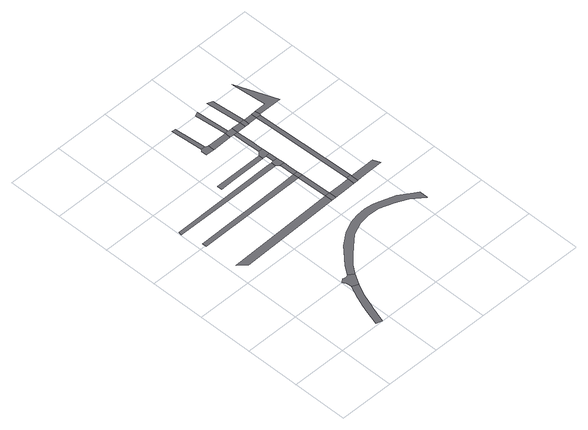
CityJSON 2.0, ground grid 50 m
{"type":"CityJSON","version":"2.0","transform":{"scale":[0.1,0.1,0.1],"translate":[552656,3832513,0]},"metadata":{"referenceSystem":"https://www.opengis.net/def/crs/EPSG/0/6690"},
"CityObjects":{
"road1":{"type":"Road","attributes":{"RoadStructureAttribute.sectionType":"1"},"geometry":[{"type":"MultiSurface","lod":"1","boundaries":[[[0,1,2,3,4,5,6,7,8,9,10,11]]]}]},
"road2":{"type":"Road","geometry":[{"type":"MultiSurface","lod":"1","boundaries":[[[12,13,14,15,16,17,18,19,0,11,20]]]}]},
"road3":{"type":"Road","attributes":{"RoadStructureAttribute.sectionType":"1"},"geometry":[{"type":"MultiSurface","lod":"1","boundaries":[[[21,22,23,24,25,26]]]}]},
"road4":{"type":"Road","attributes":{"RoadStructureAttribute.sectionType":"1"},"geometry":[{"type":"MultiSurface","lod":"1","boundaries":[[[27,28,29,30,31,32,33,34,35,36]]]}]},
"road5":{"type":"Road","attributes":{"RoadStructureAttribute.sectionType":"1"},"geometry":[{"type":"MultiSurface","lod":"1","boundaries":[[[37,38,39,40,41,42,43,44,45]]]}]},
"road6":{"type":"Road","attributes":{"RoadStructureAttribute.sectionType":"1"},"geometry":[{"type":"MultiSurface","lod":"1","boundaries":[[[46,47,48,49,50,51,52,53,54,55,56,57,58,59,60,61,62,63,64,65,66,67,68,69,12,20]]]}]},
"road7":{"type":"Road","attributes":{"RoadStructureAttribute.sectionType":"1"},"geometry":[{"type":"MultiSurface","lod":"1","boundaries":[[[70,71,72,73,74,75,76]]]}]},
"road8":{"type":"Road","geometry":[{"type":"MultiSurface","lod":"1","boundaries":[[[77,78,79,80,81,82]]]}]},
"road9":{"type":"Road","geometry":[{"type":"MultiSurface","lod":"1","boundaries":[[[21,26,83,84]]]}]},
"road10":{"type":"Road","attributes":{"RoadStructureAttribute.sectionType":"1"},"geometry":[{"type":"MultiSurface","lod":"1","boundaries":[[[85,86,77,82]]]}]},
"road11":{"type":"Road","attributes":{"RoadStructureAttribute.sectionType":"1"},"geometry":[{"type":"MultiSurface","lod":"1","boundaries":[[[87,36,21,84]]]}]},
"road12":{"type":"Road","geometry":[{"type":"MultiSurface","lod":"1","boundaries":[[[88,27,36,87]]]}]},
"road13":{"type":"Road","attributes":{"RoadStructureAttribute.sectionType":"1"},"geometry":[{"type":"MultiSurface","lod":"1","boundaries":[[[89,90,91,27,88,92,93]]]}]},
"road14":{"type":"Road","attributes":{"RoadStructureAttribute.sectionType":"1"},"geometry":[{"type":"MultiSurface","lod":"1","boundaries":[[[94,95,81,80,96,97]]]}]},
"road15":{"type":"Road","attributes":{"RoadStructureAttribute.sectionType":"1"},"geometry":[{"type":"MultiSurface","lod":"1","boundaries":[[[98,99,84,83,100,101]]]}]},
"road16":{"type":"Road","geometry":[{"type":"MultiSurface","lod":"1","boundaries":[[[102,103,104,37,45,89,93]]]}]},
"road17":{"type":"Road","attributes":{"RoadStructureAttribute.sectionType":"1"},"geometry":[{"type":"MultiSurface","lod":"1","boundaries":[[[105,106,107,108,104,103]]]}]},
"road18":{"type":"Road","geometry":[{"type":"MultiSurface","lod":"1","boundaries":[[[109,110,76,75,111,107,106]]]}]},
"road19":{"type":"Road","attributes":{"RoadStructureAttribute.sectionType":"1"},"geometry":[{"type":"MultiSurface","lod":"1","boundaries":[[[112,113,114,110,109,115,116,117]]]}]},
"road20":{"type":"Road","geometry":[{"type":"MultiSurface","lod":"1","boundaries":[[[118,119,97,96,120,112,117,121]]]}]},
"road21":{"type":"Road","geometry":[{"type":"MultiSurface","lod":"1","boundaries":[[[122,123,98,101,124,125]]]}]},
"road22":{"type":"Road","attributes":{"RoadStructureAttribute.sectionType":"1"},"geometry":[{"type":"MultiSurface","lod":"1","boundaries":[[[126,127,97,119]]]}]},
"road23":{"type":"Road","attributes":{"RoadStructureAttribute.sectionType":"1"},"geometry":[{"type":"MultiSurface","lod":"1","boundaries":[[[128,121,117,129]]]}]},
"road24":{"type":"Road","attributes":{"RoadStructureAttribute.sectionType":"1"},"geometry":[{"type":"MultiSurface","lod":"1","boundaries":[[[130,131,132,123,122,133,134]]]}]},
"road25":{"type":"Road","geometry":[{"type":"MultiSurface","lod":"1","boundaries":[[[128,129,135,136]]]}]},
"road26":{"type":"Road","attributes":{"RoadStructureAttribute.sectionType":"1"},"geometry":[{"type":"MultiSurface","lod":"1","boundaries":[[[137,138,139,140,125,124]]]}]},
"road27":{"type":"Road","attributes":{"RoadStructureAttribute.sectionType":"1"},"geometry":[{"type":"MultiSurface","lod":"1","boundaries":[[[141,142,128,136]]]}]},
"road28":{"type":"Road","attributes":{"RoadStructureAttribute.sectionType":"1"},"geometry":[{"type":"MultiSurface","lod":"1","boundaries":[[[143,144,136,135,145,130]]]}]},
"road29":{"type":"Road","geometry":[{"type":"MultiSurface","lod":"1","boundaries":[[[146,143,130,134,147]]]}]},
"road30":{"type":"Road","attributes":{"RoadStructureAttribute.sectionType":"1"},"geometry":[{"type":"MultiSurface","lod":"1","boundaries":[[[148,149,150,146,147]]]}]}
},
"vertices":[
[523,424,0],[519,412,0],[473,311,0],[442,224,0],[423,168,0],[377,22,0],[432,6,0],[478,150,0],[482,161,0],[526,289,0],[570,386,0],[576,396,0],
[588,530,0],[568,520,0],[551,518,0],[532,525,0],[503,503,0],[510,491,0],[520,474,0],[524,455,0],[634,493,0],
[1057,1222,0],[589,1209,0],[68,1195,0],[144,1131,0],[610,1143,0],[1059,1156,0],
[1047,1550,0],[910,1547,0],[521,1541,0],[281,1536,0],[54,1532,0],[55,1490,0],[163,1491,0],[526,1495,0],[816,1497,0],[1050,1500,0],
[1017,1754,0],[967,1754,0],[410,1747,0],[79,1743,0],[15,1742,0],[8,1709,0],[52,1709,0],[441,1709,0],[1017,1709,0],
[692,574,0],[770,648,0],[825,699,0],[927,786,0],[1039,835,0],[1146,848,0],[1234,847,0],[1247,843,0],[1369,803,0],[1480,749,0],[1585,665,0],[1585,672,0],[1585,743,0],[1548,769,0],[1436,846,0],[1271,902,0],[1242,907,0],[1166,919,0],[1081,913,0],[993,892,0],[891,843,0],[782,761,0],[746,722,0],[645,609,0],
[990,1874,0],[556,1872,0],[557,1864,0],[561,1827,0],[689,1829,0],[1004,1832,0],[1004,1874,0],
[750,2229,0],[733,2211,0],[733,2159,0],[811,2160,0],[810,2215,0],[787,2227,0],
[1104,1157,0],[1102,1223,0],
[762,2514,0],[727,2516,0],
[1091,1501,0],
[1089,1551,0],
[1045,1690,0],[1045,1680,0],[1046,1620,0],[1086,1641,0],[1084,1684,0],
[987,2214,0],[965,2214,0],[988,2161,0],[992,2214,0],
[1302,1227,0],[1220,1225,0],[1224,1160,0],[1304,1162,0],
[1083,1723,0],[1081,1756,0],[1042,1755,0],
[1080,1792,0],[1078,1834,0],[1041,1832,0],[1041,1827,0],
[1075,1906,0],[1036,1905,0],[1036,1832,0],
[1028,2162,0],[1030,2102,0],[1031,2060,0],[1073,1960,0],[1072,1992,0],[1065,2160,0],
[1037,2214,0],[1025,2222,0],[1007,2162,0],[1065,2215,0],
[1344,1241,0],[1305,1240,0],[1346,1163,0],[1345,1230,0],
[1002,2517,0],[965,2506,0],
[1150,2216,0],[1150,2161,0],
[1273,2162,0],[1276,2068,0],[1299,1406,0],[1343,1294,0],[1315,2160,0],
[1190,2161,0],[1190,2213,0],
[1393,1165,0],[1598,1170,0],[1572,1235,0],[1367,1231,0],
[1164,2516,0],[1119,2535,0],
[1272,2215,0],[1210,2214,0],[1207,2161,0],
[1312,2216,0],[1320,2172,0],
[1533,2172,0],[1389,2538,0],[1420,2218,0]
]}
